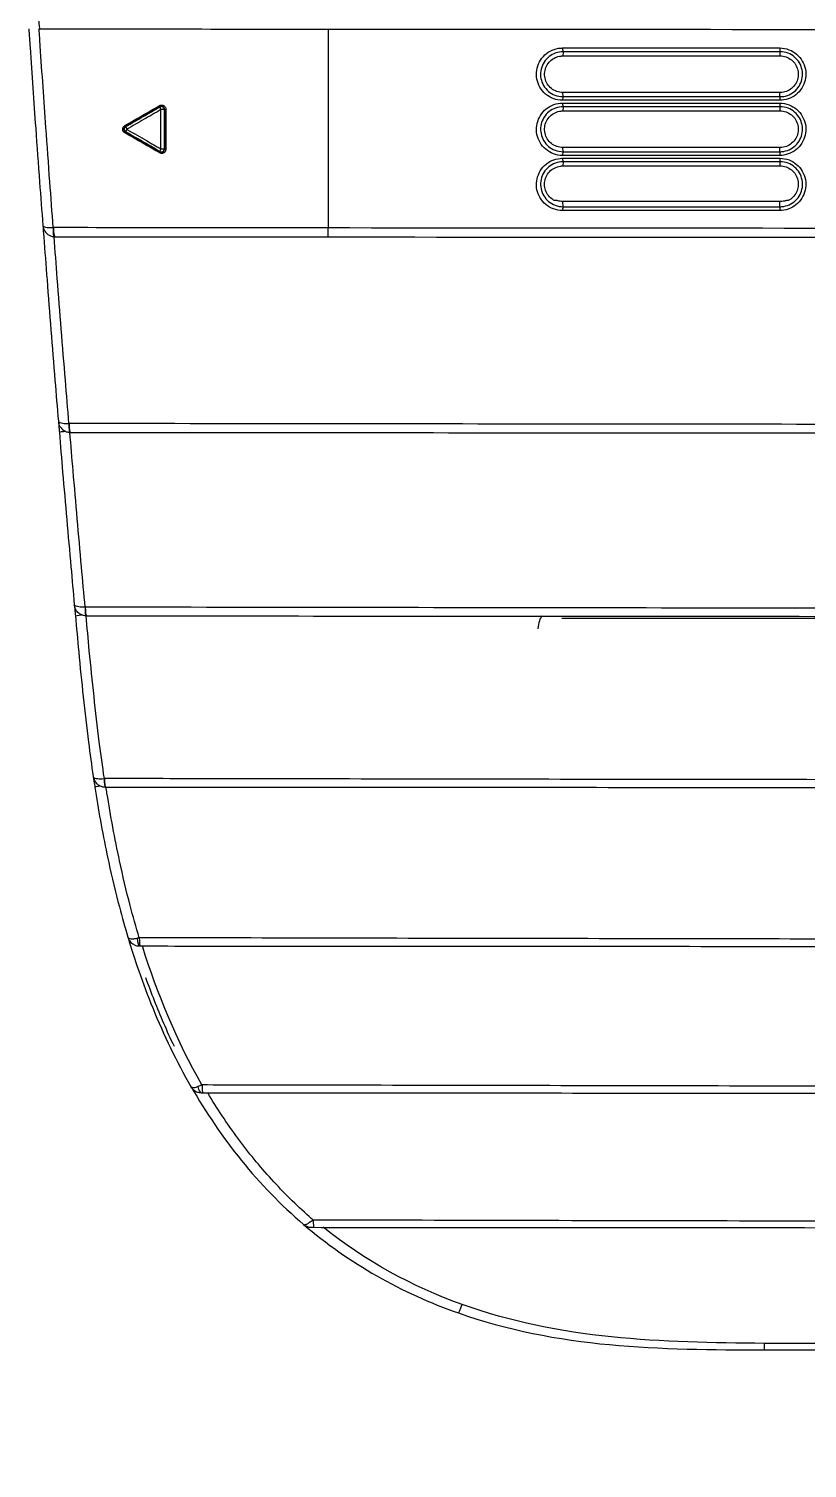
# Model space of a CAD drawing. Header units: millimetres. Extents: x 11242 to 497835, y 4200 to 105100.
# Drawn here: x 271487.5 to 271551.2, y 45985.8 to 46103.6 of the extents above; entities that cross this region are included whole.
import ezdxf
from ezdxf.xclip import XClip

# ---------------------------------------------------------------- set-up
doc = ezdxf.new("R2010")
doc.units = ezdxf.units.MM
doc.header["$LTSCALE"] = 200
doc.header["$XCLIPFRAME"] = 0
for name, color, linetype in [('# LG-AIRCON', 240, 'Continuous'), ('# 냉난방설비', 4, 'Continuous'), ('CEIL-암면흡음텍스', 251, 'Continuous')]:
    doc.layers.add(name, color=color, linetype=linetype)

# ---------------------------------------------------------------- blocks, each defined once
blk = doc.blocks.new('A$C7F214049')
at = {"layer": '# LG-AIRCON', "color": 0}
for p, q in [((48.69, 106.21), (48.68, 105.88)), ((66.43, 106.21), (66.43, 105.88)), ((48.69, 102.54), (48.68, 102.88)), ((66.43, 102.54), (66.43, 102.88)), ((48.69, 101.71), (48.68, 101.38)), ((66.43, 101.71), (66.43, 101.38)), ((48.69, 98.04), (48.68, 98.38)), ((66.43, 98.04), (66.43, 98.38)), ((48.69, 97.22), (48.68, 96.88)), ((66.43, 97.22), (66.43, 96.88)), ((48.69, 93.54), (48.68, 93.97)), ((66.43, 93.54), (66.43, 93.97))]:
    blk.add_line(p, q, dxfattribs=at)
for centre, major_axis, ratio, start_param, end_param in [((5.93, 108.88), (-0.001, -0.8), 0.163114, 4.765189, 6.283187), ((48.69, 106.51), (0, -0.3), 0.118818, 4.670783, 6.160136), ((66.44, 106.51), (0, -0.3), 0.105381, 4.670662, 6.160325), ((48.69, 102.24), (0, -0.3), 0.118582, 3.264638, 4.707702), ((66.44, 102.24), (0, -0.3), 0.105333, 3.264453, 4.708909), ((15.68, 101.81), (-0.05, 0.0866), 0.126531, 3.229568, 4.632114), ((15.84, 101.48), (-0.125, 0.217), 0.127619, 0.087988, 1.49303), ((15.84, 101.48), (-0.217, 0.124), 0.984754, 3.666388, 5.75839), ((15.84, 101.48), (-0.25, 0), 0.003712, 3.22886, 4.861977), ((16.2, 101.5), (0.1, 0), 0.003787, 3.22886, 4.861599), ((48.69, 102.01), (0, -0.3), 0.118562, 4.709668, 6.16014), ((66.44, 102.01), (0, -0.3), 0.105323, 4.710953, 6.160325), ((13.06, 99.88), (0, 0.25), 0.985602, 0.541551, 2.600041), ((12.85, 100.18), (-0.05, 0.0866), 0.134963, 3.229667, 4.641329), ((13.06, 99.88), (-0.125, 0.217), 0.135854, 0.088085, 1.502056), ((12.85, 99.58), (0.05, 0.0866), 0.126706, 4.79761, 6.195208), ((13.06, 99.88), (-0.125, -0.217), 0.127702, 4.795501, 6.195197), ((15.68, 97.94), (0.05, 0.0866), 0.116557, 4.807871, 6.195318), ((15.84, 98.27), (0.125, 0.217), 0.117787, 1.663943, 3.053713), ((15.84, 98.27), (-0.217, -0.124), 0.98482, 0.526031, 2.615561), ((15.84, 98.27), (-0.25, 0), 0.022167, 1.422181, 3.054251), ((16.2, 98.25), (-0.1, 0), 0.022467, 4.564156, 6.195671), ((48.69, 97.74), (0, -0.3), 0.118008, 3.26463, 4.746451), ((66.44, 97.74), (0, -0.3), 0.104957, 3.264448, 4.749067), ((48.69, 97.52), (0, -0.3), 0.117968, 4.748409, 6.160149), ((66.44, 97.52), (0, -0.3), 0.104927, 4.751102, 6.160331), ((48.69, 93.24), (0, -0.3), 0.117091, 3.264616, 4.785178), ((66.44, 93.25), (0, -0.3), 0.104239, 3.264438, 4.789218), ((7.13, 91.88), (0.064, 0.797), 0.149458, 1.65214, 3.142012), ((7.14, 91.88), (-0.001, -0.8), 0.155307, 4.78161, 6.283187), ((8.4, 75.88), (0.049, 0.798), 0.136958, 1.667536, 3.141913), ((8.41, 75.88), (-0.001, -0.8), 0.14248, 4.80064, 6.283187), ((9.71, 60.88), (0.031, 0.799), 0.121007, 1.68508, 3.141796), ((9.72, 60.88), (-0.001, -0.8), 0.125273, 4.821931, 6.283187), ((11.26, 46.88), (0.001, 0.8), 0.134452, 1.708577, 3.141594), ((11.27, 46.88), (-0.001, -0.8), 0.104317, 4.846162, 6.283187), ((14.06, 33.88), (0.001, 0.8), 0.249871, 1.779628, 3.141594), ((14.1, 33.88), (-0.001, -0.8), 0.080584, 4.87549, 6.283187), ((19.13, 21.87), (0.001, 0.8), 0.398674, 1.94074, 3.141595), ((19.21, 21.87), (-0.001, -0.8), 0.055459, 4.913614, 6.283187), ((28.29, 10.87), (-0.001, -0.8), 0.030446, 4.969587, 6.283187)]:
    blk.add_ellipse(centre, major_axis=major_axis, ratio=ratio, start_param=start_param, end_param=end_param, dxfattribs=at)
for points, knots in [([(5, 108.08), (5, 108.08), (5, 108.08), (5.04, 107.57), (5.07, 107.06), (5.25, 104.36), (5.41, 102.15), (5.67, 98.49), (5.78, 97.02), (5.97, 94.37), (6.06, 93.19), (6.15, 92.01)], [0, 0, 0, 0, 0.000003, 0.000003, 0.09538, 0.09538, 0.505942, 0.505942, 0.779485, 0.779485, 1, 1, 1, 1]), ([(7, 91.83), (6.91, 93.08), (6.82, 94.33), (6.61, 97.06), (6.51, 98.54), (6.24, 102.24), (6.09, 104.45), (5.91, 107.14), (5.88, 107.61), (5.85, 108.09), (5.85, 108.09), (5.85, 108.09)], [0, 0, 0, 0, 0.231173, 0.231173, 0.503648, 0.503648, 0.912609, 0.912609, 0.999768, 0.999768, 1, 1, 1, 1]), ([(48.65, 102.24), (48.39, 102.24), (48.13, 102.29), (47.66, 102.47), (47.45, 102.6), (47.08, 102.91), (46.92, 103.1), (46.69, 103.52), (46.6, 103.75), (46.51, 104.22), (46.51, 104.47), (46.58, 104.94), (46.66, 105.17), (46.88, 105.59), (47.03, 105.79), (47.38, 106.11), (47.58, 106.24), (48.01, 106.44), (48.25, 106.5), (48.54, 106.52), (48.6, 106.52), (48.65, 106.52)], [0, 0, 0, 0, 0.117278, 0.117278, 0.225834, 0.225834, 0.334342, 0.334342, 0.441094, 0.441094, 0.549922, 0.549922, 0.654228, 0.654228, 0.762845, 0.762845, 0.868167, 0.868167, 0.975508, 0.975508, 1, 1, 1, 1]), ([(48.69, 106.21), (48.69, 106.21), (48.69, 106.21), (48.64, 106.21), (48.59, 106.21), (48.34, 106.19), (48.14, 106.14), (47.76, 105.97), (47.59, 105.86), (47.29, 105.58), (47.16, 105.41), (46.97, 105.05), (46.91, 104.85), (46.84, 104.45), (46.84, 104.24), (46.92, 103.83), (47, 103.64), (47.2, 103.28), (47.34, 103.11), (47.65, 102.84), (47.83, 102.74), (48.24, 102.58), (48.46, 102.54), (48.69, 102.54), (48.69, 102.54), (48.69, 102.54)], [0, 0, 0, 0, 0.000007, 0.000007, 0.02443, 0.02443, 0.132163, 0.132163, 0.237549, 0.237549, 0.345777, 0.345777, 0.450128, 0.450128, 0.558298, 0.558298, 0.665111, 0.665111, 0.773489, 0.773489, 0.882292, 0.882292, 0.999993, 0.999993, 1, 1, 1, 1]), ([(48.65, 106.52), (50.13, 106.52), (51.61, 106.52), (54.57, 106.52), (56.05, 106.52), (60.49, 106.52), (63.45, 106.52), (66.41, 106.52)], [0, 0, 0, 0, 0.250041, 0.250041, 0.500082, 0.500082, 1, 1, 1, 1]), ([(66.43, 106.21), (66.43, 106.21), (66.43, 106.21), (63.47, 106.21), (60.52, 106.21), (56.08, 106.21), (54.6, 106.21), (51.64, 106.21), (50.16, 106.21), (48.69, 106.21), (48.69, 106.21), (48.69, 106.21)], [0, 0, 0, 0, 0.000002, 0.000002, 0.499919, 0.499919, 0.74996, 0.74996, 0.999998, 0.999998, 1, 1, 1, 1]), ([(66.41, 106.52), (66.67, 106.52), (66.93, 106.47), (67.39, 106.29), (67.61, 106.17), (67.97, 105.86), (68.13, 105.66), (68.37, 105.25), (68.46, 105.02), (68.55, 104.55), (68.56, 104.3), (68.48, 103.83), (68.41, 103.6), (68.19, 103.18), (68.04, 102.98), (67.69, 102.65), (67.49, 102.52), (67.05, 102.33), (66.82, 102.27), (66.52, 102.24), (66.46, 102.24), (66.41, 102.24)], [0, 0, 0, 0, 0.11655, 0.11655, 0.224891, 0.224891, 0.333557, 0.333557, 0.44052, 0.44052, 0.549255, 0.549255, 0.653388, 0.653388, 0.761759, 0.761759, 0.867263, 0.867263, 0.974806, 0.974806, 1, 1, 1, 1]), ([(66.43, 102.54), (66.43, 102.54), (66.43, 102.54), (66.48, 102.54), (66.53, 102.54), (66.79, 102.56), (66.99, 102.61), (67.37, 102.78), (67.54, 102.89), (67.84, 103.17), (67.97, 103.34), (68.16, 103.7), (68.22, 103.9), (68.29, 104.3), (68.28, 104.52), (68.2, 104.92), (68.13, 105.12), (67.92, 105.48), (67.78, 105.64), (67.47, 105.91), (67.28, 106.02), (66.88, 106.17), (66.66, 106.21), (66.43, 106.21), (66.43, 106.21), (66.43, 106.21)], [0, 0, 0, 0, 0.000007, 0.000007, 0.025081, 0.025081, 0.132895, 0.132895, 0.2385, 0.2385, 0.34665, 0.34665, 0.450983, 0.450983, 0.559251, 0.559251, 0.66638, 0.66638, 0.774946, 0.774946, 0.883399, 0.883399, 0.999993, 0.999993, 1, 1, 1, 1]), ([(48.68, 102.88), (48.51, 102.88), (48.34, 102.91), (48.02, 103.02), (47.87, 103.1), (47.61, 103.32), (47.49, 103.45), (47.32, 103.73), (47.25, 103.89), (47.18, 104.22), (47.17, 104.4), (47.22, 104.73), (47.26, 104.89), (47.41, 105.19), (47.51, 105.33), (47.75, 105.57), (47.89, 105.66), (48.19, 105.8), (48.36, 105.85), (48.58, 105.87), (48.63, 105.88), (48.68, 105.88)], [0, 0, 0, 0, 0.108673, 0.108673, 0.217333, 0.217333, 0.326011, 0.326011, 0.432551, 0.432551, 0.541674, 0.541674, 0.645765, 0.645765, 0.754344, 0.754344, 0.860173, 0.860173, 0.966979, 0.966979, 1, 1, 1, 1]), ([(48.68, 105.88), (50.16, 105.88), (51.64, 105.88), (54.59, 105.88), (56.07, 105.88), (60.51, 105.88), (63.47, 105.88), (66.43, 105.88)], [0, 0, 0, 0, 0.250011, 0.250011, 0.500022, 0.500022, 1, 1, 1, 1]), ([(66.43, 105.88), (66.6, 105.88), (66.77, 105.85), (67.09, 105.73), (67.24, 105.65), (67.5, 105.44), (67.62, 105.31), (67.79, 105.02), (67.86, 104.86), (67.93, 104.53), (67.94, 104.35), (67.9, 104.02), (67.85, 103.86), (67.7, 103.56), (67.6, 103.42), (67.36, 103.19), (67.22, 103.09), (66.92, 102.95), (66.75, 102.9), (66.53, 102.88), (66.48, 102.88), (66.43, 102.88)], [0, 0, 0, 0, 0.10852, 0.10852, 0.217014, 0.217014, 0.325725, 0.325725, 0.432391, 0.432391, 0.541518, 0.541518, 0.645513, 0.645513, 0.754008, 0.754008, 0.85996, 0.85996, 0.96693, 0.96693, 1, 1, 1, 1]), ([(66.43, 102.88), (64.95, 102.88), (63.47, 102.88), (60.51, 102.88), (59.03, 102.88), (54.59, 102.88), (51.64, 102.88), (48.68, 102.88)], [0, 0, 0, 0, 0.250011, 0.250011, 0.500022, 0.500022, 1, 1, 1, 1]), ([(48.69, 102.54), (48.69, 102.54), (48.69, 102.54), (51.64, 102.54), (54.6, 102.54), (59.03, 102.54), (60.51, 102.54), (63.47, 102.54), (64.95, 102.54), (66.43, 102.54), (66.43, 102.54), (66.43, 102.54)], [0, 0, 0, 0, 0.000002, 0.000002, 0.499918, 0.499918, 0.74996, 0.74996, 0.999998, 0.999998, 1, 1, 1, 1]), ([(12.86, 100.18), (13.33, 100.45), (13.81, 100.72), (14.75, 101.27), (15.22, 101.54), (15.69, 101.81)], [0, 0, 0, 0, 0.499996, 0.499996, 1, 1, 1, 1]), ([(15.73, 101.73), (15.26, 101.45), (14.79, 101.18), (13.84, 100.64), (13.37, 100.36), (12.9, 100.09)], [0, 0, 0, 0, 0.500004, 0.500004, 1, 1, 1, 1]), ([(12.93, 100.09), (13.4, 100.36), (13.88, 100.63), (14.8, 101.17), (15.26, 101.43), (15.71, 101.69)], [0, 0, 0, 0, 0.508643, 0.508643, 1, 1, 1, 1]), ([(15.8, 101.48), (15.35, 101.22), (14.89, 100.95), (13.96, 100.42), (13.49, 100.15), (13.02, 99.87)], [0, 0, 0, 0, 0.491359, 0.491359, 1, 1, 1, 1]), ([(15.69, 101.81), (15.73, 101.83), (15.76, 101.84), (15.84, 101.86), (15.88, 101.86), (15.95, 101.85), (15.99, 101.83), (16.06, 101.8), (16.09, 101.77), (16.14, 101.71), (16.17, 101.68), (16.2, 101.61), (16.21, 101.57), (16.21, 101.52), (16.21, 101.51), (16.21, 101.5)], [0, 0, 0, 0, 0.15803, 0.15803, 0.316035, 0.316035, 0.474616, 0.474616, 0.635105, 0.635105, 0.797838, 0.797838, 0.962157, 0.962157, 1, 1, 1, 1]), ([(15.71, 101.69), (15.71, 101.7), (15.71, 101.7), (15.72, 101.71), (15.73, 101.72), (15.73, 101.73)], [0, 0, 0, 0, 0.249188, 0.249188, 1, 1, 1, 1]), ([(16.1, 101.5), (16.1, 101.51), (16.1, 101.51), (16.1, 101.55), (16.09, 101.58), (16.07, 101.63), (16.05, 101.66), (16.01, 101.7), (15.99, 101.71), (15.94, 101.74), (15.92, 101.75), (15.86, 101.76), (15.83, 101.76), (15.78, 101.75), (15.75, 101.74), (15.73, 101.73)], [0, 0, 0, 0, 0.038027, 0.038027, 0.203299, 0.203299, 0.366915, 0.366915, 0.527789, 0.527789, 0.686055, 0.686055, 0.84314, 0.84314, 1, 1, 1, 1]), ([(15.8, 98.27), (15.8, 98.36), (15.8, 98.44), (15.8, 99.09), (15.8, 99.65), (15.8, 100.63), (15.8, 101.06), (15.8, 101.48)], [0, 0, 0, 0, 0.082192, 0.082192, 0.603261, 0.603261, 1, 1, 1, 1]), ([(16.1, 101.5), (16.1, 101.5), (16.09, 101.49), (16.09, 101.48), (16.09, 101.48), (16.09, 101.48)], [0, 0, 0, 0, 0.595474, 0.595474, 1, 1, 1, 1]), ([(16.09, 101.48), (16.09, 101.06), (16.09, 100.63), (16.09, 99.65), (16.09, 99.09), (16.09, 98.45), (16.09, 98.36), (16.09, 98.27)], [0, 0, 0, 0, 0.396738, 0.396738, 0.917807, 0.917807, 1, 1, 1, 1]), ([(16.1, 98.25), (16.1, 98.78), (16.1, 99.3), (16.1, 100.39), (16.1, 100.94), (16.1, 101.5)], [0, 0, 0, 0, 0.485438, 0.485438, 1, 1, 1, 1]), ([(16.21, 101.5), (16.21, 100.94), (16.21, 100.39), (16.21, 99.3), (16.21, 98.78), (16.21, 98.25)], [0, 0, 0, 0, 0.514562, 0.514562, 1, 1, 1, 1]), ([(48.65, 97.73), (48.4, 97.73), (48.14, 97.78), (47.67, 97.96), (47.46, 98.08), (47.09, 98.39), (46.93, 98.58), (46.69, 99), (46.61, 99.22), (46.51, 99.69), (46.5, 99.94), (46.58, 100.41), (46.65, 100.64), (46.86, 101.06), (47.01, 101.26), (47.36, 101.59), (47.56, 101.73), (48, 101.92), (48.24, 101.98), (48.53, 102.01), (48.59, 102.01), (48.65, 102.01)], [0, 0, 0, 0, 0.115541, 0.115541, 0.223764, 0.223764, 0.331811, 0.331811, 0.437686, 0.437686, 0.546249, 0.546249, 0.650479, 0.650479, 0.759282, 0.759282, 0.86549, 0.86549, 0.973301, 0.973301, 1, 1, 1, 1]), ([(48.69, 101.71), (48.69, 101.71), (48.69, 101.71), (48.63, 101.71), (48.58, 101.71), (48.33, 101.69), (48.12, 101.63), (47.75, 101.47), (47.57, 101.35), (47.28, 101.07), (47.15, 100.9), (46.96, 100.53), (46.9, 100.34), (46.84, 99.94), (46.85, 99.72), (46.93, 99.32), (47, 99.13), (47.21, 98.77), (47.34, 98.61), (47.66, 98.34), (47.84, 98.23), (48.24, 98.08), (48.47, 98.04), (48.69, 98.04), (48.69, 98.04), (48.69, 98.04)], [0, 0, 0, 0, 0.000007, 0.000007, 0.026666, 0.026666, 0.135, 0.135, 0.241379, 0.241379, 0.349957, 0.349957, 0.454275, 0.454275, 0.56217, 0.56217, 0.668056, 0.668056, 0.775809, 0.775809, 0.88416, 0.88416, 0.999993, 0.999993, 1, 1, 1, 1]), ([(48.68, 98.38), (48.51, 98.38), (48.34, 98.41), (48.02, 98.52), (47.87, 98.6), (47.61, 98.81), (47.49, 98.95), (47.32, 99.23), (47.25, 99.39), (47.18, 99.72), (47.17, 99.89), (47.21, 100.22), (47.26, 100.38), (47.41, 100.68), (47.51, 100.83), (47.75, 101.06), (47.89, 101.16), (48.19, 101.3), (48.35, 101.35), (48.57, 101.37), (48.63, 101.38), (48.68, 101.38)], [0, 0, 0, 0, 0.108356, 0.108356, 0.216699, 0.216699, 0.324951, 0.324951, 0.43054, 0.43054, 0.53934, 0.53934, 0.643319, 0.643319, 0.752097, 0.752097, 0.858784, 0.858784, 0.966166, 0.966166, 1, 1, 1, 1]), ([(66.41, 102.24), (64.93, 102.24), (63.45, 102.24), (60.49, 102.24), (59.01, 102.24), (54.57, 102.24), (51.61, 102.24), (48.65, 102.24)], [0, 0, 0, 0, 0.25004, 0.25004, 0.500081, 0.500081, 1, 1, 1, 1]), ([(48.65, 102.01), (50.13, 102.01), (51.61, 102.01), (54.57, 102.01), (56.05, 102.01), (60.49, 102.01), (63.45, 102.01), (66.41, 102.01)], [0, 0, 0, 0, 0.250039, 0.250039, 0.500078, 0.500078, 1, 1, 1, 1]), ([(48.68, 101.38), (50.16, 101.38), (51.64, 101.38), (54.59, 101.38), (56.07, 101.38), (60.51, 101.38), (63.47, 101.38), (66.43, 101.38)], [0, 0, 0, 0, 0.250011, 0.250011, 0.500022, 0.500022, 1, 1, 1, 1]), ([(66.43, 101.71), (66.43, 101.71), (66.43, 101.71), (63.47, 101.71), (60.52, 101.71), (56.08, 101.71), (54.6, 101.71), (51.64, 101.71), (50.16, 101.71), (48.69, 101.71), (48.69, 101.71), (48.69, 101.71)], [0, 0, 0, 0, 0.000002, 0.000002, 0.499924, 0.499924, 0.749962, 0.749962, 0.999998, 0.999998, 1, 1, 1, 1]), ([(66.41, 102.01), (66.67, 102.01), (66.93, 101.96), (67.39, 101.78), (67.61, 101.66), (67.97, 101.35), (68.13, 101.16), (68.37, 100.74), (68.46, 100.51), (68.55, 100.04), (68.56, 99.79), (68.48, 99.33), (68.41, 99.1), (68.19, 98.68), (68.04, 98.48), (67.7, 98.15), (67.49, 98.02), (67.06, 97.82), (66.82, 97.76), (66.52, 97.73), (66.46, 97.73), (66.41, 97.73)], [0, 0, 0, 0, 0.116591, 0.116591, 0.224756, 0.224756, 0.33295, 0.33295, 0.438997, 0.438997, 0.547345, 0.547345, 0.65137, 0.65137, 0.760085, 0.760085, 0.866433, 0.866433, 0.974555, 0.974555, 1, 1, 1, 1]), ([(66.43, 98.04), (66.43, 98.04), (66.43, 98.04), (66.48, 98.04), (66.53, 98.04), (66.79, 98.06), (66.99, 98.12), (67.37, 98.28), (67.54, 98.4), (67.85, 98.68), (67.97, 98.85), (68.16, 99.21), (68.22, 99.41), (68.29, 99.81), (68.28, 100.02), (68.2, 100.43), (68.13, 100.62), (67.92, 100.98), (67.79, 101.14), (67.47, 101.41), (67.29, 101.52), (66.88, 101.67), (66.66, 101.71), (66.43, 101.71), (66.43, 101.71), (66.43, 101.71)], [0, 0, 0, 0, 0.000007, 0.000007, 0.025317, 0.025317, 0.133668, 0.133668, 0.240112, 0.240112, 0.34866, 0.34866, 0.452897, 0.452897, 0.560768, 0.560768, 0.666974, 0.666974, 0.77501, 0.77501, 0.8833, 0.8833, 0.999993, 0.999993, 1, 1, 1, 1]), ([(66.43, 101.38), (66.6, 101.38), (66.77, 101.35), (67.09, 101.23), (67.24, 101.15), (67.5, 100.94), (67.62, 100.81), (67.79, 100.52), (67.86, 100.36), (67.93, 100.04), (67.94, 99.86), (67.9, 99.53), (67.85, 99.37), (67.71, 99.07), (67.6, 98.93), (67.36, 98.69), (67.22, 98.59), (66.92, 98.45), (66.76, 98.4), (66.54, 98.38), (66.48, 98.38), (66.43, 98.38)], [0, 0, 0, 0, 0.108298, 0.108298, 0.216574, 0.216574, 0.324898, 0.324898, 0.430597, 0.430597, 0.539346, 0.539346, 0.643228, 0.643228, 0.751976, 0.751976, 0.858824, 0.858824, 0.966361, 0.966361, 1, 1, 1, 1]), ([(12.86, 99.58), (12.83, 99.6), (12.8, 99.62), (12.74, 99.68), (12.72, 99.72), (12.69, 99.79), (12.69, 99.83), (12.68, 99.91), (12.69, 99.95), (12.71, 100.02), (12.73, 100.05), (12.78, 100.11), (12.8, 100.14), (12.84, 100.17), (12.85, 100.17), (12.86, 100.18)], [0, 0, 0, 0, 0.165166, 0.165166, 0.330728, 0.330728, 0.490121, 0.490121, 0.64417, 0.64417, 0.798029, 0.798029, 0.956552, 0.956552, 1, 1, 1, 1]), ([(12.9, 100.09), (12.89, 100.09), (12.88, 100.08), (12.86, 100.06), (12.83, 100.04), (12.8, 100), (12.79, 99.98), (12.77, 99.92), (12.77, 99.9), (12.77, 99.84), (12.77, 99.82), (12.79, 99.76), (12.81, 99.74), (12.85, 99.69), (12.87, 99.68), (12.9, 99.66)], [0, 0, 0, 0, 0.044311, 0.044311, 0.204553, 0.204553, 0.357963, 0.357963, 0.510153, 0.510153, 0.667627, 0.667627, 0.832809, 0.832809, 1, 1, 1, 1]), ([(12.9, 100.09), (12.9, 100.09), (12.9, 100.09), (12.92, 100.09), (12.92, 100.09), (12.93, 100.09)], [0, 0, 0, 0, 0.250485, 0.250485, 1, 1, 1, 1]), ([(15.69, 97.94), (15.22, 98.22), (14.75, 98.49), (13.81, 99.03), (13.33, 99.3), (12.86, 99.58)], [0, 0, 0, 0, 0.499994, 0.499994, 1, 1, 1, 1]), ([(12.93, 99.66), (12.92, 99.66), (12.92, 99.66), (12.9, 99.66), (12.9, 99.66), (12.9, 99.66)], [0, 0, 0, 0, 0.73206, 0.73206, 1, 1, 1, 1]), ([(12.9, 99.66), (13.37, 99.39), (13.84, 99.12), (14.79, 98.57), (15.26, 98.3), (15.73, 98.03)], [0, 0, 0, 0, 0.500007, 0.500007, 1, 1, 1, 1]), ([(15.71, 98.06), (15.32, 98.29), (14.93, 98.51), (14, 99.05), (13.47, 99.35), (12.93, 99.66)], [0, 0, 0, 0, 0.423739, 0.423739, 1, 1, 1, 1]), ([(13.02, 99.87), (13.04, 99.86), (13.06, 99.85), (13.6, 99.54), (14.11, 99.25), (15.02, 98.72), (15.41, 98.49), (15.8, 98.27)], [0, 0, 0, 0, 0.021025, 0.021025, 0.576261, 0.576261, 1, 1, 1, 1]), ([(16.21, 98.25), (16.21, 98.21), (16.21, 98.17), (16.18, 98.1), (16.16, 98.06), (16.11, 98), (16.08, 97.97), (16.01, 97.93), (15.97, 97.91), (15.9, 97.9), (15.86, 97.89), (15.78, 97.91), (15.74, 97.92), (15.7, 97.94), (15.7, 97.94), (15.69, 97.94)], [0, 0, 0, 0, 0.165295, 0.165295, 0.330605, 0.330605, 0.495993, 0.495993, 0.659693, 0.659693, 0.820623, 0.820623, 0.979018, 0.979018, 1, 1, 1, 1]), ([(15.73, 98.03), (15.73, 98.03), (15.72, 98.04), (15.72, 98.05), (15.71, 98.06), (15.71, 98.06)], [0, 0, 0, 0, 0.720413, 0.720413, 1, 1, 1, 1]), ([(15.73, 98.03), (15.73, 98.02), (15.74, 98.02), (15.76, 98.01), (15.79, 98), (15.85, 97.99), (15.87, 97.99), (15.93, 98.01), (15.96, 98.02), (16, 98.05), (16.03, 98.07), (16.06, 98.11), (16.08, 98.14), (16.09, 98.19), (16.1, 98.22), (16.1, 98.25)], [0, 0, 0, 0, 0.020803, 0.020803, 0.177842, 0.177842, 0.337716, 0.337716, 0.501121, 0.501121, 0.66709, 0.66709, 0.833546, 0.833546, 1, 1, 1, 1]), ([(16.09, 98.27), (16.09, 98.27), (16.09, 98.27), (16.09, 98.26), (16.1, 98.26), (16.1, 98.25)], [0, 0, 0, 0, 0.464022, 0.464022, 1, 1, 1, 1]), ([(66.41, 97.73), (64.93, 97.73), (63.45, 97.73), (60.49, 97.73), (59.01, 97.73), (54.57, 97.73), (51.61, 97.73), (48.65, 97.73)], [0, 0, 0, 0, 0.25004, 0.25004, 0.500081, 0.500081, 1, 1, 1, 1]), ([(66.43, 98.38), (64.95, 98.38), (63.47, 98.38), (60.51, 98.38), (59.03, 98.38), (54.59, 98.38), (51.64, 98.38), (48.68, 98.38)], [0, 0, 0, 0, 0.250011, 0.250011, 0.500021, 0.500021, 1, 1, 1, 1]), ([(48.69, 98.04), (48.69, 98.04), (48.69, 98.04), (51.64, 98.04), (54.6, 98.04), (59.03, 98.04), (60.51, 98.04), (63.47, 98.04), (64.95, 98.04), (66.43, 98.04), (66.43, 98.04), (66.43, 98.04)], [0, 0, 0, 0, 0.000002, 0.000002, 0.499918, 0.499918, 0.749959, 0.749959, 0.999998, 0.999998, 1, 1, 1, 1]), ([(48.65, 93.22), (48.4, 93.22), (48.15, 93.27), (47.68, 93.44), (47.47, 93.57), (47.1, 93.87), (46.94, 94.06), (46.7, 94.47), (46.61, 94.7), (46.51, 95.16), (46.5, 95.41), (46.57, 95.88), (46.64, 96.11), (46.85, 96.54), (47, 96.74), (47.35, 97.07), (47.55, 97.21), (47.98, 97.41), (48.22, 97.47), (48.53, 97.5), (48.59, 97.5), (48.65, 97.5)], [0, 0, 0, 0, 0.113769, 0.113769, 0.221419, 0.221419, 0.328918, 0.328918, 0.433958, 0.433958, 0.542392, 0.542392, 0.646819, 0.646819, 0.755964, 0.755964, 0.863121, 0.863121, 0.971339, 0.971339, 1, 1, 1, 1]), ([(48.69, 97.22), (48.69, 97.22), (48.69, 97.22), (48.63, 97.22), (48.57, 97.21), (48.31, 97.19), (48.11, 97.13), (47.73, 96.96), (47.56, 96.84), (47.26, 96.56), (47.14, 96.38), (46.96, 96.02), (46.9, 95.82), (46.84, 95.42), (46.85, 95.21), (46.93, 94.81), (47.01, 94.61), (47.22, 94.26), (47.35, 94.1), (47.67, 93.84), (47.85, 93.73), (48.25, 93.58), (48.47, 93.54), (48.69, 93.54), (48.69, 93.54), (48.69, 93.54)], [0, 0, 0, 0, 0.000007, 0.000007, 0.028652, 0.028652, 0.137499, 0.137499, 0.244928, 0.244928, 0.354016, 0.354016, 0.458587, 0.458587, 0.566377, 0.566377, 0.671392, 0.671392, 0.778439, 0.778439, 0.886088, 0.886088, 0.999993, 0.999993, 1, 1, 1, 1]), ([(47.97, 94.06), (47.9, 94.09), (47.84, 94.13), (47.64, 94.28), (47.52, 94.41), (47.34, 94.69), (47.27, 94.84), (47.19, 95.16), (47.17, 95.34), (47.2, 95.67), (47.24, 95.83), (47.38, 96.14), (47.47, 96.28), (47.7, 96.53), (47.84, 96.63), (48.14, 96.78), (48.31, 96.84), (48.54, 96.87), (48.61, 96.88), (48.68, 96.88)], [0, 0, 0, 0, 0.059023, 0.059023, 0.185756, 0.185756, 0.309879, 0.309879, 0.438617, 0.438617, 0.562599, 0.562599, 0.691326, 0.691326, 0.820034, 0.820034, 0.947092, 0.947092, 1, 1, 1, 1]), ([(48.65, 97.5), (50.13, 97.5), (51.61, 97.5), (54.57, 97.5), (56.05, 97.5), (60.49, 97.5), (63.45, 97.5), (66.41, 97.5)], [0, 0, 0, 0, 0.250037, 0.250037, 0.500073, 0.500073, 1, 1, 1, 1]), ([(48.68, 96.88), (50.16, 96.88), (51.64, 96.88), (54.59, 96.88), (56.07, 96.88), (60.51, 96.88), (63.47, 96.88), (66.43, 96.88)], [0, 0, 0, 0, 0.250011, 0.250011, 0.500021, 0.500021, 1, 1, 1, 1]), ([(66.43, 97.22), (66.43, 97.22), (66.43, 97.22), (63.47, 97.22), (60.52, 97.22), (56.08, 97.22), (54.6, 97.22), (51.64, 97.22), (50.16, 97.22), (48.69, 97.22), (48.69, 97.22), (48.69, 97.22)], [0, 0, 0, 0, 0.000002, 0.000002, 0.499929, 0.499929, 0.749965, 0.749965, 0.999998, 0.999998, 1, 1, 1, 1]), ([(66.41, 97.5), (66.67, 97.5), (66.93, 97.45), (67.4, 97.28), (67.61, 97.15), (67.97, 96.84), (68.13, 96.65), (68.37, 96.24), (68.46, 96.01), (68.55, 95.54), (68.56, 95.29), (68.49, 94.83), (68.41, 94.6), (68.2, 94.17), (68.05, 93.97), (67.7, 93.64), (67.5, 93.51), (67.06, 93.31), (66.82, 93.25), (66.52, 93.22), (66.46, 93.22), (66.41, 93.22)], [0, 0, 0, 0, 0.116553, 0.116553, 0.224284, 0.224284, 0.331884, 0.331884, 0.43707, 0.43707, 0.545201, 0.545201, 0.649408, 0.649408, 0.758659, 0.758659, 0.865914, 0.865914, 0.974538, 0.974538, 1, 1, 1, 1]), ([(66.43, 93.54), (66.43, 93.54), (66.43, 93.54), (66.48, 93.54), (66.53, 93.54), (66.79, 93.57), (67, 93.62), (67.37, 93.79), (67.55, 93.9), (67.85, 94.18), (67.98, 94.36), (68.16, 94.72), (68.23, 94.92), (68.29, 95.32), (68.28, 95.53), (68.2, 95.93), (68.13, 96.13), (67.92, 96.48), (67.79, 96.65), (67.47, 96.92), (67.29, 97.02), (66.88, 97.18), (66.66, 97.22), (66.43, 97.22), (66.43, 97.22), (66.43, 97.22)], [0, 0, 0, 0, 0.000007, 0.000007, 0.025311, 0.025311, 0.134093, 0.134093, 0.241433, 0.241433, 0.350578, 0.350578, 0.455027, 0.455027, 0.562708, 0.562708, 0.668063, 0.668063, 0.775453, 0.775453, 0.883311, 0.883311, 0.999993, 0.999993, 1, 1, 1, 1]), ([(66.43, 96.88), (66.6, 96.88), (66.77, 96.85), (67.09, 96.73), (67.24, 96.65), (67.5, 96.44), (67.62, 96.31), (67.79, 96.02), (67.86, 95.87), (67.93, 95.54), (67.94, 95.37), (67.9, 95.04), (67.85, 94.88), (67.71, 94.58), (67.61, 94.43), (67.38, 94.2), (67.25, 94.11), (67.11, 94.04)], [0, 0, 0, 0, 0.126959, 0.126959, 0.253889, 0.253889, 0.380805, 0.380805, 0.504156, 0.504156, 0.631921, 0.631921, 0.75445, 0.75445, 0.883005, 0.883005, 1, 1, 1, 1]), ([(48.68, 93.97), (48.61, 93.97), (48.53, 93.98), (48.39, 93.99), (48.32, 94.01), (48.22, 94.03), (48.19, 94.04), (48.13, 94.05), (48.11, 94.05), (48.1, 94.05), (48.09, 94.06), (48.09, 94.06)], [0, 0, 0, 0, 0.30134, 0.30134, 0.606041, 0.606041, 0.794111, 0.794111, 0.956428, 0.956428, 1, 1, 1, 1]), ([(66.41, 93.22), (64.93, 93.22), (63.45, 93.22), (60.49, 93.22), (59.01, 93.22), (54.57, 93.22), (51.61, 93.22), (48.65, 93.22)], [0, 0, 0, 0, 0.25004, 0.25004, 0.50008, 0.50008, 1, 1, 1, 1]), ([(66.43, 93.97), (65.9, 93.97), (65.37, 93.97), (62.72, 93.97), (60.6, 93.97), (56.84, 93.97), (55.21, 93.97), (51.94, 93.97), (50.31, 93.97), (48.68, 93.97)], [0, 0, 0, 0, 0.089577, 0.089577, 0.447887, 0.447887, 0.723942, 0.723942, 1, 1, 1, 1]), ([(48.69, 93.54), (48.69, 93.54), (48.69, 93.54), (51.64, 93.54), (54.6, 93.54), (59.03, 93.54), (60.51, 93.54), (63.47, 93.54), (64.95, 93.54), (66.43, 93.54), (66.43, 93.54), (66.43, 93.54)], [0, 0, 0, 0, 0.000002, 0.000002, 0.499919, 0.499919, 0.74996, 0.74996, 0.999998, 0.999998, 1, 1, 1, 1]), ([(66.98, 94.04), (66.97, 94.04), (66.95, 94.04), (66.88, 94.02), (66.84, 94.01), (66.72, 93.99), (66.65, 93.98), (66.53, 93.97), (66.48, 93.97), (66.43, 93.97)], [0, 0, 0, 0, 0.206485, 0.206485, 0.467315, 0.467315, 0.79823, 0.79823, 1, 1, 1, 1]), ([(67.11, 94.04), (67.1, 94.04), (67.1, 94.04), (67.06, 94.04), (67.02, 94.04), (66.98, 94.04)], [0, 0, 0, 0, 0.209325, 0.209325, 1, 1, 1, 1]), ([(6.15, 92.01), (6.15, 92.01), (6.15, 92.01), (6.15, 92), (6.15, 92), (6.15, 91.98), (6.17, 91.96), (6.21, 91.93), (6.24, 91.91), (6.33, 91.88), (6.41, 91.86), (6.57, 91.84), (6.65, 91.83), (6.81, 91.83), (6.91, 91.83), (7, 91.83)], [0, 0, 0, 0, 0.004557, 0.004557, 0.044285, 0.044285, 0.184332, 0.184332, 0.354015, 0.354015, 0.611925, 0.611925, 0.797749, 0.797749, 1, 1, 1, 1]), ([(6.15, 92.01), (6.15, 92.01), (6.15, 92), (6.15, 91.98), (6.15, 91.96), (6.16, 91.88), (6.18, 91.82), (6.23, 91.68), (6.26, 91.61), (6.37, 91.44), (6.45, 91.35), (6.62, 91.23), (6.7, 91.18), (6.87, 91.12), (6.97, 91.09), (7.06, 91.09)], [0, 0, 0, 0, 0.004557, 0.004557, 0.044287, 0.044287, 0.184335, 0.184335, 0.354018, 0.354018, 0.611922, 0.611922, 0.797745, 0.797745, 1, 1, 1, 1]), ([(6.22, 91.08), (6.22, 91.08), (6.22, 91.08), (6.31, 89.91), (6.4, 88.74), (6.6, 86.2), (6.7, 84.82), (6.92, 82.08), (7.03, 80.71), (7.23, 78.22), (7.33, 77.11), (7.42, 76)], [0, 0, 0, 0, 0.000003, 0.000003, 0.233028, 0.233028, 0.505766, 0.505766, 0.778696, 0.778696, 1, 1, 1, 1]), ([(8.29, 75.81), (8.19, 76.99), (8.09, 78.18), (7.88, 80.74), (7.77, 82.13), (7.55, 84.9), (7.44, 86.28), (7.25, 88.81), (7.16, 89.95), (7.07, 91.09)], [0, 0, 0, 0, 0.232485, 0.232485, 0.504333, 0.504333, 0.77599, 0.77599, 1, 1, 1, 1]), ([(29.47, 91.11), (29.47, 91.11), (29.47, 91.11), (29.47, 91.14), (29.47, 91.19), (29.47, 91.3), (29.47, 91.37), (29.47, 91.53), (29.47, 91.61), (29.47, 91.73), (29.47, 91.77), (29.47, 91.8)], [0, 0, 0, 0, 0.000003, 0.000003, 0.296728, 0.296728, 0.592238, 0.592238, 0.885219, 0.885219, 1, 1, 1, 1]), ([(7.42, 76), (7.42, 76), (7.42, 76), (7.42, 75.97), (7.42, 75.94), (7.44, 75.86), (7.45, 75.8), (7.5, 75.66), (7.54, 75.59), (7.65, 75.42), (7.74, 75.33), (7.91, 75.21), (7.99, 75.17), (8.16, 75.11), (8.26, 75.09), (8.35, 75.08)], [0, 0, 0, 0, 0.004525, 0.004525, 0.057821, 0.057821, 0.188308, 0.188308, 0.361252, 0.361252, 0.614659, 0.614659, 0.799532, 0.799532, 1, 1, 1, 1]), ([(7.42, 76), (7.42, 76), (7.42, 76), (7.42, 75.99), (7.42, 75.99), (7.43, 75.96), (7.44, 75.95), (7.48, 75.92), (7.51, 75.9), (7.61, 75.86), (7.69, 75.84), (7.85, 75.82), (7.93, 75.81), (8.1, 75.81), (8.19, 75.81), (8.29, 75.81)], [0, 0, 0, 0, 0.004524, 0.004524, 0.057818, 0.057818, 0.188305, 0.188305, 0.361249, 0.361249, 0.614664, 0.614664, 0.799537, 0.799537, 1, 1, 1, 1]), ([(7.43, 75.9), (7.44, 75.77), (7.45, 75.63), (7.48, 75.36), (7.49, 75.22), (7.5, 75.08), (7.5, 75.08), (7.5, 75.08)], [0, 0, 0, 0, 0.494679, 0.494679, 0.999949, 0.999949, 1, 1, 1, 1]), ([(7.5, 75.08), (7.5, 75.08), (7.5, 75.08), (7.59, 74), (7.68, 72.92), (7.88, 70.54), (7.99, 69.25), (8.22, 66.66), (8.33, 65.37), (8.54, 63.05), (8.63, 62.02), (8.72, 60.99)], [0, 0, 0, 0, 0.000003, 0.000003, 0.230343, 0.230343, 0.50549, 0.50549, 0.780381, 0.780381, 1, 1, 1, 1]), ([(9.61, 60.79), (9.51, 61.89), (9.41, 62.99), (9.2, 65.39), (9.08, 66.7), (8.85, 69.31), (8.74, 70.62), (8.54, 72.98), (8.45, 74.03), (8.36, 75.08)], [0, 0, 0, 0, 0.231342, 0.231342, 0.505085, 0.505085, 0.779084, 0.779084, 1, 1, 1, 1]), ([(9.61, 60.79), (9.52, 60.79), (9.42, 60.79), (9.25, 60.79), (9.18, 60.8), (9.01, 60.82), (8.93, 60.84), (8.83, 60.88), (8.79, 60.9), (8.75, 60.93), (8.74, 60.95), (8.73, 60.97), (8.72, 60.98), (8.72, 60.99), (8.72, 60.99), (8.72, 60.99)], [0, 0, 0, 0, 0.197989, 0.197989, 0.381415, 0.381415, 0.629119, 0.629119, 0.806348, 0.806348, 0.9248, 0.9248, 0.995519, 0.995519, 1, 1, 1, 1]), ([(9.68, 60.08), (9.58, 60.09), (9.49, 60.1), (9.31, 60.16), (9.23, 60.2), (9.06, 60.32), (8.97, 60.4), (8.86, 60.57), (8.82, 60.64), (8.77, 60.77), (8.75, 60.83), (8.73, 60.92), (8.73, 60.95), (8.72, 60.99), (8.72, 60.99), (8.72, 60.99)], [0, 0, 0, 0, 0.197995, 0.197995, 0.38142, 0.38142, 0.629117, 0.629117, 0.806345, 0.806345, 0.924796, 0.924796, 0.995519, 0.995519, 1, 1, 1, 1]), ([(8.74, 60.88), (8.75, 60.76), (8.76, 60.63), (8.79, 60.36), (8.8, 60.22), (8.81, 60.08), (8.81, 60.08), (8.81, 60.08)], [0, 0, 0, 0, 0.472061, 0.472061, 0.999948, 0.999948, 1, 1, 1, 1]), ([(8.81, 60.08), (8.81, 60.08), (8.81, 60.08), (8.9, 59.1), (8.99, 58.12), (9.2, 55.91), (9.32, 54.68), (9.58, 52.21), (9.73, 50.97), (10, 48.81), (10.13, 47.87), (10.27, 46.93)], [0, 0, 0, 0, 0.000003, 0.000003, 0.222644, 0.222644, 0.503385, 0.503385, 0.784968, 0.784968, 1, 1, 1, 1]), ([(11.18, 46.77), (11.03, 47.77), (10.9, 48.77), (10.61, 51.01), (10.47, 52.25), (10.2, 54.74), (10.07, 55.98), (9.86, 58.18), (9.78, 59.13), (9.69, 60.08)], [0, 0, 0, 0, 0.226886, 0.226886, 0.506944, 0.506944, 0.786603, 0.786603, 1, 1, 1, 1]), ([(46.67, 59.03), (46.67, 59.26), (46.71, 59.49), (46.83, 59.83), (46.89, 59.95), (46.97, 60.07)], [0, 0, 0, 0, 0.624471, 0.624471, 1, 1, 1, 1]), ([(85.8, 59.84), (85.14, 59.84), (84.47, 59.84), (81.15, 59.84), (78.49, 59.85), (66.74, 59.85), (57.66, 59.86), (48.58, 59.87)], [0, 0, 0, 0, 0.053541, 0.053541, 0.267707, 0.267707, 1, 1, 1, 1]), ([(10.27, 46.93), (10.27, 46.93), (10.27, 46.93), (10.27, 46.93), (10.27, 46.92), (10.28, 46.9), (10.3, 46.88), (10.34, 46.84), (10.37, 46.83), (10.47, 46.79), (10.55, 46.77), (10.72, 46.76), (10.79, 46.75), (10.96, 46.76), (11.06, 46.76), (11.15, 46.77)], [0, 0, 0, 0, 0.004542, 0.004542, 0.055103, 0.055103, 0.184972, 0.184972, 0.355126, 0.355126, 0.609096, 0.609096, 0.797044, 0.797044, 1, 1, 1, 1]), ([(10.27, 46.93), (10.27, 46.93), (10.27, 46.93), (10.28, 46.9), (10.28, 46.88), (10.3, 46.8), (10.32, 46.74), (10.37, 46.61), (10.42, 46.54), (10.54, 46.38), (10.63, 46.3), (10.8, 46.19), (10.89, 46.15), (11.06, 46.09), (11.16, 46.08), (11.26, 46.08)], [0, 0, 0, 0, 0.00454, 0.00454, 0.055109, 0.055109, 0.184991, 0.184991, 0.355151, 0.355151, 0.609123, 0.609123, 0.797065, 0.797065, 1, 1, 1, 1]), ([(10.29, 46.84), (10.31, 46.72), (10.33, 46.6), (10.36, 46.35), (10.38, 46.22), (10.41, 46.08), (10.41, 46.08), (10.41, 46.08)], [0, 0, 0, 0, 0.466321, 0.466321, 0.999945, 0.999945, 1, 1, 1, 1]), ([(10.41, 46.08), (10.44, 45.86), (10.47, 45.64), (10.8, 43.57), (11.14, 41.73), (11.8, 38.68), (12.09, 37.47), (12.63, 35.44), (12.86, 34.61), (13.11, 33.79)], [0, 0, 0, 0, 0.053164, 0.053164, 0.497933, 0.497933, 0.794719, 0.794719, 1, 1, 1, 1]), ([(90.43, 46.65), (87.32, 46.65), (84.22, 46.66), (70.87, 46.68), (60.63, 46.69), (40.17, 46.72), (29.94, 46.74), (16.88, 46.76), (14.03, 46.77), (11.18, 46.77)], [0, 0, 0, 0, 0.117383, 0.117383, 0.504703, 0.504703, 0.892034, 0.892034, 1, 1, 1, 1]), ([(11.26, 46.08), (14.11, 46.08), (16.96, 46.08), (30.02, 46.07), (40.24, 46.06), (60.69, 46.05), (70.93, 46.04), (84.27, 46.03), (87.38, 46.03), (90.49, 46.03)], [0, 0, 0, 0, 0.10794, 0.10794, 0.495186, 0.495186, 0.882432, 0.882432, 1, 1, 1, 1]), ([(14.03, 33.75), (13.77, 34.63), (13.52, 35.51), (12.97, 37.6), (12.69, 38.82), (12.03, 41.87), (11.69, 43.72), (11.37, 45.74), (11.34, 45.91), (11.32, 46.08)], [0, 0, 0, 0, 0.218779, 0.218779, 0.515002, 0.515002, 0.959729, 0.959729, 1, 1, 1, 1]), ([(13.11, 33.79), (13.11, 33.79), (13.11, 33.79), (13.14, 33.7), (13.18, 33.61), (13.3, 33.42), (13.39, 33.32), (13.58, 33.2), (13.67, 33.16), (13.85, 33.09), (13.96, 33.08), (14.06, 33.08)], [0, 0, 0, 0, 0.005051, 0.005051, 0.225937, 0.225937, 0.536829, 0.536829, 0.75815, 0.75815, 1, 1, 1, 1]), ([(13.11, 33.79), (13.11, 33.79), (13.11, 33.79), (13.11, 33.79), (13.11, 33.79), (13.12, 33.76), (13.14, 33.74), (13.22, 33.69), (13.29, 33.68), (13.44, 33.66), (13.51, 33.67), (13.67, 33.68), (13.77, 33.69), (13.87, 33.71)], [0, 0, 0, 0, 0.004995, 0.004995, 0.008352, 0.008352, 0.225814, 0.225814, 0.536727, 0.536727, 0.758081, 0.758081, 1, 1, 1, 1]), ([(91.8, 33.61), (88.53, 33.62), (85.25, 33.62), (72.17, 33.64), (62.37, 33.66), (42.76, 33.69), (32.97, 33.71), (20.13, 33.74), (17.08, 33.74), (14.03, 33.75)], [0, 0, 0, 0, 0.126259, 0.126259, 0.50431, 0.50431, 0.882369, 0.882369, 1, 1, 1, 1]), ([(14.1, 33.08), (17.14, 33.08), (20.19, 33.07), (33.02, 33.07), (42.82, 33.06), (62.41, 33.05), (72.22, 33.04), (85.3, 33.03), (88.59, 33.03), (91.87, 33.03)], [0, 0, 0, 0, 0.117588, 0.117588, 0.495514, 0.495514, 0.873438, 0.873438, 1, 1, 1, 1]), ([(14.54, 30.5), (15.01, 29.25), (15.73, 27.35), (16.58, 25.51), (16.88, 24.88)], [0, 0, 0, 0, 0.65847, 1, 1, 1, 1]), ([(18.26, 21.58), (18.26, 21.58), (18.26, 21.58), (18.27, 21.56), (18.29, 21.54), (18.33, 21.52), (18.36, 21.51), (18.44, 21.5), (18.5, 21.5), (18.64, 21.53), (18.72, 21.55), (18.81, 21.58), (18.82, 21.58), (18.83, 21.59)], [0, 0, 0, 0, 0.006095, 0.006095, 0.19717, 0.19717, 0.381081, 0.381081, 0.671052, 0.671052, 0.971596, 0.971596, 1, 1, 1, 1]), ([(18.26, 21.58), (18.26, 21.58), (18.26, 21.57), (18.3, 21.51), (18.34, 21.46), (18.42, 21.36), (18.47, 21.32), (18.6, 21.22), (18.69, 21.17), (18.89, 21.1), (18.99, 21.08), (19.11, 21.08), (19.12, 21.07), (19.13, 21.07)], [0, 0, 0, 0, 0.006088, 0.006088, 0.197193, 0.197193, 0.381112, 0.381112, 0.671086, 0.671086, 0.971602, 0.971602, 1, 1, 1, 1]), ([(19.16, 21.71), (19.16, 21.71), (19.16, 21.71), (19.05, 21.67), (18.93, 21.62), (18.83, 21.59)], [0, 0, 0, 0, 0.000258, 0.000258, 1, 1, 1, 1]), ([(93.15, 21.57), (90.53, 21.58), (87.9, 21.58), (75.47, 21.6), (65.67, 21.62), (46.07, 21.66), (36.27, 21.68), (24.03, 21.7), (21.6, 21.71), (19.16, 21.71)], [0, 0, 0, 0, 0.106463, 0.106463, 0.503849, 0.503849, 0.901237, 0.901237, 1, 1, 1, 1]), ([(19.13, 21.07), (19.13, 21.07), (19.13, 21.07), (19.16, 21.07), (19.18, 21.07), (19.21, 21.07)], [0, 0, 0, 0, 0.064961, 0.064961, 1, 1, 1, 1]), ([(19.21, 21.07), (21.64, 21.07), (24.08, 21.07), (36.31, 21.06), (46.1, 21.06), (65.7, 21.04), (75.5, 21.04), (87.94, 21.03), (90.58, 21.03), (93.22, 21.02)], [0, 0, 0, 0, 0.098712, 0.098712, 0.495896, 0.495896, 0.893081, 0.893081, 1, 1, 1, 1]), ([(28.26, 10.66), (28.16, 10.76), (28.05, 10.85), (26.86, 11.9), (25.83, 12.92), (23.88, 15.07), (22.96, 16.19), (21.21, 18.56), (20.39, 19.8), (19.63, 21.07), (19.63, 21.07), (19.63, 21.07)], [0, 0, 0, 0, 0.031614, 0.031614, 0.352504, 0.352504, 0.673143, 0.673143, 0.999997, 0.999997, 1, 1, 1, 1]), ([(28.26, 10.66), (28.15, 10.59), (28.04, 10.51), (27.93, 10.45), (27.92, 10.44), (27.86, 10.4), (27.82, 10.38), (27.78, 10.35)], [0, 0, 0, 0, 0.619716, 0.619716, 0.702663, 0.702663, 1, 1, 1, 1]), ([(94.46, 10.53), (93.93, 10.53), (93.39, 10.53), (82.28, 10.55), (71.7, 10.57), (55.45, 10.6), (49.77, 10.61), (38.81, 10.64), (33.54, 10.65), (28.26, 10.66)], [0, 0, 0, 0, 0.024163, 0.024163, 0.503514, 0.503514, 0.760929, 0.760929, 1, 1, 1, 1]), ([(27.47, 10.31), (27.47, 10.31), (27.47, 10.31), (27.49, 10.29), (27.53, 10.28), (27.6, 10.28), (27.65, 10.29), (27.72, 10.33), (27.75, 10.34), (27.78, 10.35)], [0, 0, 0, 0, 0.009058, 0.009058, 0.424037, 0.424037, 0.797497, 0.797497, 1, 1, 1, 1]), ([(27.47, 10.31), (27.47, 10.31), (27.47, 10.31), (27.55, 10.24), (27.63, 10.19), (27.8, 10.12), (27.89, 10.09), (28.02, 10.07), (28.07, 10.07), (28.12, 10.07)], [0, 0, 0, 0, 0.009042, 0.009042, 0.42403, 0.42403, 0.802264, 0.802264, 1, 1, 1, 1]), ([(28.12, 10.07), (28.13, 10.07), (28.15, 10.07), (28.2, 10.07), (28.24, 10.07), (28.29, 10.07)], [0, 0, 0, 0, 0.27303, 0.27303, 1, 1, 1, 1]), ([(28.29, 10.07), (34.92, 10.06), (41.56, 10.06), (52.52, 10.05), (56.83, 10.05), (72.27, 10.04), (83.4, 10.03), (94.52, 10.02)], [0, 0, 0, 0, 0.300662, 0.300662, 0.496124, 0.496124, 1, 1, 1, 1]), ([(65.16, 0.58), (60.98, 0.61), (56.8, 0.68), (48.49, 1.54), (44.37, 2.35), (40.44, 3.77)], [0, 0, 0, 0, 0.5, 0.5, 1, 1, 1, 1]), ([(40.13, 3.07), (44.11, 1.66), (48.29, 0.87), (56.71, 0.08), (60.94, 0.05), (65.17, 0.04)], [0, 0, 0, 0, 0.5, 0.5, 1, 1, 1, 1]), ([(95.7, 0.55), (95.7, 0.55), (95.7, 0.55), (95.03, 0.55), (94.37, 0.55), (91.03, 0.55), (88.37, 0.55), (83.03, 0.55), (80.37, 0.55), (73.52, 0.56), (69.34, 0.56), (65.16, 0.58)], [0, 0, 0, 0, 0.000002, 0.000002, 0.065499, 0.065499, 0.327488, 0.327488, 0.589476, 0.589476, 1, 1, 1, 1]), ([(65.17, 0.04), (71.5, 0.04), (77.83, 0.03), (88, 0.03), (91.85, 0.02), (95.7, 0.02)], [0, 0, 0, 0, 0.621818, 0.621818, 1, 1, 1, 1])]:
    blk.add_open_spline(points, degree=3, knots=knots, dxfattribs=at)
for points in [[(5.84, 108.09), (5.87, 108.09), (5.9, 108.08), (5.93, 108.08)], [(5.93, 108.08), (13.76, 108.08), (21.61, 108.07), (29.47, 108.07)], [(29.47, 108.07), (47.98, 108.06), (66.54, 108.04), (85.14, 108.03)], [(29.47, 108.07), (29.47, 102.64), (29.47, 97.22), (29.47, 91.8)], [(48.09, 94.06), (48.05, 94.06), (48.01, 94.06), (47.97, 94.06)], [(6.15, 92.01), (6.18, 91.7), (6.2, 91.39), (6.22, 91.08)], [(7.02, 91.83), (7.01, 91.83), (7.01, 91.83), (7, 91.83)], [(29.47, 91.8), (21.98, 91.81), (14.49, 91.82), (7.02, 91.83)], [(7.06, 91.09), (7.09, 91.08), (7.12, 91.08), (7.14, 91.08)], [(7.14, 91.08), (14.57, 91.08), (22.02, 91.07), (29.47, 91.07)], [(86.35, 91.75), (67.35, 91.77), (48.38, 91.79), (29.47, 91.8)], [(29.47, 91.07), (48.4, 91.05), (67.39, 91.04), (86.41, 91.03)], [(8.3, 75.81), (8.3, 75.81), (8.29, 75.81), (8.29, 75.81)], [(87.68, 75.72), (61.14, 75.75), (34.66, 75.77), (8.3, 75.81)], [(8.01, 75.17), (7.7, 75.13), (7.5, 75.1), (7.5, 75.08)], [(8.35, 75.08), (8.37, 75.08), (8.39, 75.08), (8.41, 75.08)], [(8.41, 75.08), (34.75, 75.06), (61.22, 75.05), (87.74, 75.03)], [(8.81, 60.08), (8.81, 60.09), (9.02, 60.13), (9.33, 60.16)], [(9.62, 60.79), (9.62, 60.79), (9.61, 60.79), (9.61, 60.79)], [(89.04, 60.68), (62.51, 60.71), (36.02, 60.75), (9.62, 60.79)], [(9.72, 60.08), (9.7, 60.08), (9.69, 60.08), (9.68, 60.08)], [(9.72, 60.08), (36.11, 60.06), (62.59, 60.04), (89.11, 60.03)], [(10.41, 46.08), (10.4, 46.09), (10.58, 46.12), (10.85, 46.17)], [(11.18, 46.77), (11.17, 46.77), (11.16, 46.77), (11.15, 46.77)], [(11.26, 46.08), (11.26, 46.08), (11.26, 46.08), (11.26, 46.08)], [(13.12, 33.76), (13.39, 32.86), (13.68, 31.96), (13.99, 31.06)], [(14.03, 33.75), (13.98, 33.74), (13.92, 33.72), (13.87, 33.71)], [(14.06, 33.08), (14.07, 33.08), (14.09, 33.08), (14.1, 33.08)], [(19.16, 21.71), (17.14, 25.27), (15.53, 29.12), (14.29, 33.08)], [(13.99, 31.06), (14.35, 30.03), (14.73, 29.02), (15.14, 28.01)], [(15.14, 28.01), (16.04, 25.8), (17.08, 23.64), (18.26, 21.58)], [(18.27, 21.58), (20.7, 17.33), (23.78, 13.46), (27.47, 10.31)], [(27.47, 10.31), (31.19, 7.12), (35.5, 4.69), (40.13, 3.07)], [(40.44, 3.76), (36.33, 5.23), (32.47, 7.34), (29.08, 10.07)], [(40.13, 3.06), (40.16, 3.06), (40.29, 3.36), (40.44, 3.76)], [(65.17, 0.04), (65.17, 0.04), (65.16, 0.26), (65.16, 0.58)]]:
    blk.add_open_spline(points, degree=3, dxfattribs=at)
blk = doc.blocks.new('냉난방설비')
at = {"layer": '# 냉난방설비', "color": 8}
blk.add_blockref('A$C7F214049', (271482.5, -72804.52), dxfattribs=at)
blk = doc.blocks.new('C-6x6_1f')
blk.add_line((-41346.98, -324623.45), (-41346.98, -303023.45))

msp = doc.modelspace()

# ---------------------------------------------------------------- block references
msp.add_blockref('냉난방설비', (0, 118800))
at = {"layer": 'CEIL-암면흡음텍스'}
ref = msp.add_blockref('C-6x6_1f', (312846.98, 365623.45), dxfattribs=at)
XClip(ref).set_block_clipping_path([(-44646.9790898738, -322658.1999318774), (-44646.9790898737, -305548.1999180664), (-47046.9790898737, -305548.1999180664), (-47046.9790898736, -305973.1999180662), (-48296.9790898722, -305973.1999180663), (-48296.9790898722, -303548.1999180664), (-45296.9790898737, -303548.1999180664), (-45296.9790898737, -304048.1999180681), (-44646.9790898737, -304048.1999180681), (-44646.5353875862, -292423.1999679231), (-42421.9790898737, -292423.4499304554), (-42421.9790898737, -292998.1999180662), (-41871.9790898737, -292998.1999180662), (-41871.9790898737, -292423.4499304554), (-32421.9790898737, -292423.4499304554), (-32421.9790898733, -292998.0749242609), (-32011.9790898744, -292998.3249118712), (-32011.9790898735, -293158.199893286), (-32011.9790898735, -296423.1999180665), (-42546.9791048045, -296423.1999180665), (-42546.9790898735, -319748.1999180674), (-31896.9790559213, -319748.1999180657), (-31896.9790397005, -322448.1999180666), (-32421.9790898735, -322448.1999180666), (-32421.9790898735, -322658.1999318774), (-35648.1669723085, -322658.1999318774), (-35648.1669723085, -322808.4499304545), (-39645.7912074402, -322808.4499304545), (-39645.7912074402, -322658.1999318774), (-41871.9790898737, -322658.1999318774), (-41871.9790898737, -322448.1999180666), (-42421.9790898737, -322448.1999180666), (-42421.9790898737, -322658.1999318774)])

doc.saveas('drawing.dxf')
